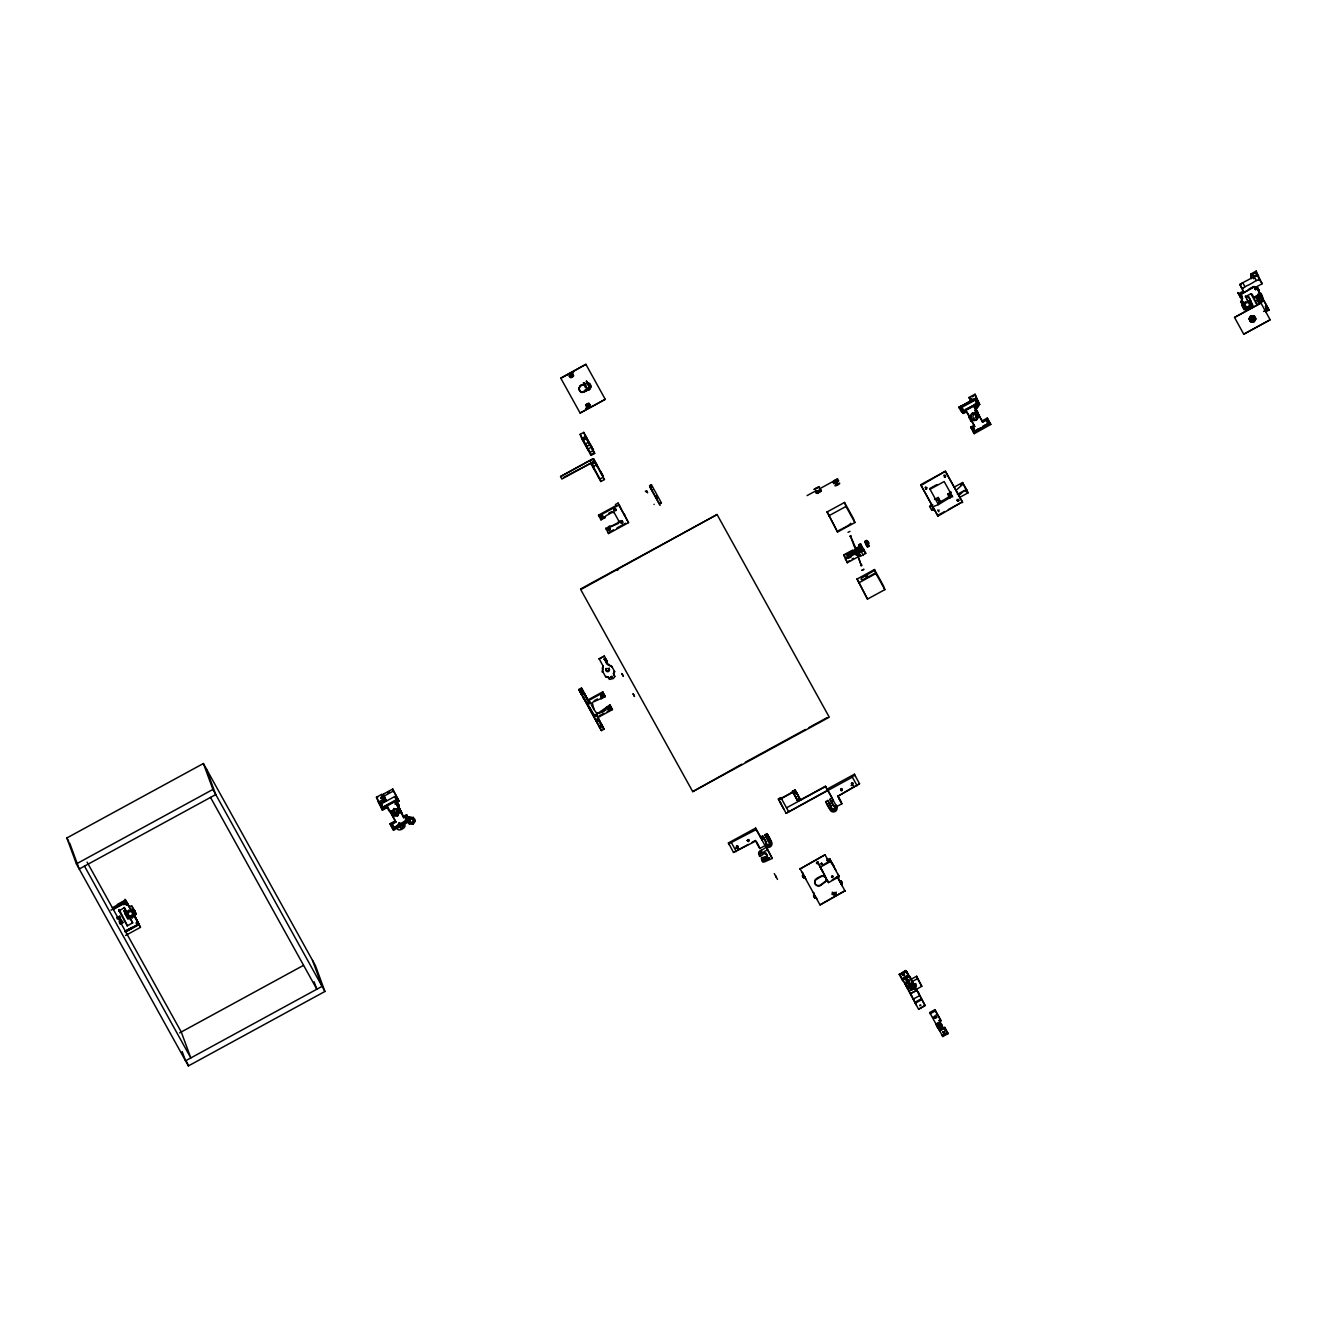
<?xml version="1.0" encoding="UTF-8"?>
<svg xmlns="http://www.w3.org/2000/svg" width="1337" height="1337" viewBox="0 0 1337 1337"><rect width="100%" height="100%" fill="white"/><g stroke="black" fill="none" stroke-linecap="round" stroke-linejoin="round"><path stroke-width="1.5" d="M399.262 811.96L397.507 812.612L397.44 814.968L396.721 813.865L394.214 813.966L393.646 815.821L397.574 815.871L397.54 811.342M571.384 373.14L573.239 374.126L573.222 376.466L571.25 377.535L569.345 376.416L569.412 374.226M590.169 404.676L590.152 407.016L588.196 408.086C585.389 407.651 585.372 403.941 588.313 403.69L590.219 404.827L588.313 403.69M832.282 894.336L832.349 892.147M836.16 892.046L836.16 894.386L834.138 895.305L832.232 894.186M1259.554 294.04C1263.699 291.901 1259.671 300.541 1256.88 300.257M393.646 808.952L397.757 809.203L393.613 808.551M397.841 809.503L393.914 808.634L394.315 809.804L393.045 811.877L391.557 811.843L392.008 812.695M382.399 809.904L387.63 807.047L382.365 810.105L378.12 800.545M403.824 817.776L403.239 816.472L406.565 814.668L407.15 815.971L403.824 817.776L395.568 802.902L398.927 800.896L397.841 798.657M393.529 830.244L390.036 823.676L395.267 820.834L395.836 822.138L390.605 824.979L393.529 830.244L410.091 821.018L409.005 818.796M395.568 802.902L398.927 800.896M410.091 821.018L406.565 814.668M963.108 413.334C970.562 408.621 961.804 416.676 961.654 410.543M982.628 422.241L982.043 420.938L987.274 418.097L987.859 419.4L982.628 422.241L974.389 407.367L979.637 404.326L976.11 397.958L959.582 406.966L960.167 408.27L976.695 399.262L976.11 397.958M987.274 418.097L990.801 424.447L974.238 433.673L973.169 431.249M974.389 407.367L979.637 404.326M990.801 424.447L987.859 419.4M860.176 545.964L859.841 548.17L859.139 544.894A3.209 3.125 -20.2 0 0 859.875 547.602L861.479 546.432L860.51 543.791L859.022 544.594A3.209 3.125 -20.2 0 0 860.042 547.552M821.353 490.228L818.261 492.601M819.096 490.88C826.299 488.222 813.247 496.879 817.492 491.815M819.38 488.907L835.157 480.301L833.352 481.487M835.391 480.167C842.343 476.106 826.985 484.596 835.558 481.404C840.655 477.593 833.035 482.356 834.806 480.501M837.814 479.147L835.592 481.504M848.026 532.293L849.998 531.357M855.296 549.891L854.778 550.877M855.362 550.376L856.783 549.072M856.181 551.479L854.778 552.766M858.889 547.652C854.811 551.212 863.284 543.34 858.638 549.206M859.641 548.437L860.543 547.435A3.209 3.125 -20.2 0 1 859.841 545.563L860.126 546.315M865.774 553.401L860.527 556.259L858.404 550.844L862.131 548.822L863.602 549.273L865.774 553.401L862.131 548.822M865.474 576.832L867.546 575.712M934.847 510.249L931.571 509.932L929.633 506.405L932.039 504.383M931.571 509.932L932.691 508.695M572.019 375.73L571.233 374.126L570.414 375.563M572.102 375.296L571.768 374.109M585.038 387.145L585.071 385.708M587.244 405.345L587.712 406.532M588.832 406.398L588.297 404.409M605.828 670.171C609.99 673.815 609.054 663.787 609.271 670.823C605.343 674.834 605.862 664.389 605.878 670.338M736.47 846.923C737.456 843.48 739.261 849.363 736.553 846.956M738.158 846.338L736.737 847.106M747.433 840.689C748.486 836.678 750.007 844.199 747.316 840.555M749.155 840.338L748.202 841.24L747.283 840.321M766.602 859.49L769.544 857.886L767.421 858.438C766.084 847.992 764.463 855.179 759.566 856.382L759.215 851.819L766.469 847.123L772.234 858.438L764.346 861.981L762.424 861.546L761.438 858.822L762.257 857.619L765.6 856.766L766.602 859.49L762.424 861.546M759.566 856.382L761.037 853.524L767.471 849.831L766.469 847.123M833.118 876.32C830.478 879.562 834.021 874.264 831.731 877.339M851.519 783.716C853.925 781.326 852.755 786.524 851.351 783.582M911.767 986.221L911.901 985.453A2.992 2.908 -20.2 0 1 913.321 983.714L913.171 983.247A2.992 2.908 -20.2 0 0 911.734 985.001L911.851 986.973M913.455 983.581L915.912 983.948L916.38 985.904A2.056 2.005 -20.2 0 1 913.823 987.291L912.452 984.801A2.056 2.005 -20.2 0 1 913.438 983.597M919.789 1005.407C921.544 1006.076 920.809 1003.903 919.806 1005.658M942.836 1031.546L944.223 1033.434L944.54 1031.345M944.824 1032.097L943.554 1031.746L943.187 1032.983M1261.042 293.371L1260.958 293.839A3.526 3.443 -20.2 0 1 1260.006 295.377M1256.93 297.716A2.356 2.306 -20.2 0 0 1258.585 299.672L1259.437 300.942L1258.301 301.978L1261.861 300.14L1261.51 298.084L1262.646 298.385A3.526 3.443 -20.2 0 1 1262.262 299.221M1262.713 297.934L1263.097 299.622A3.526 3.443 -20.2 0 1 1261.393 301.711L1258.301 303.917L1263.883 300.875L1261.794 295.176L1259.003 296.697M124.391 908.007L126.664 912.168L125.344 914.307L127.834 918.786L130.357 918.82L132.714 923.065L132.062 921.644M1252.518 318.975L1251.031 316.535M1265.721 311.956L1269.064 309.967L1264 300.574M132.463 922.931L127.266 925.872L119.043 910.798M1257.248 305.421L1250.864 293.655M394.198 813.966L393.513 815.436L393.462 811.108M407.635 816.422L409.272 821.353L407.618 820.383L394.064 828.305L408.119 820.634L405.98 817.626M976.294 417.111C973.704 408.921 970.261 422.007 976.177 417.294M409.189 821.119L411.495 822.723L413.668 820.45C418.682 820.233 407.467 813.013 407.618 820.383C407 824.862 414.604 825.831 415.005 820.918M1258.802 292.118L1258.585 289.561A3.526 3.443 -20.2 0 0 1257.682 289.444M957.158 500.473C961.604 499.403 955.637 502.712 958.311 500.79M570.632 374.327L570.531 375.781M570.398 374.861L571.15 376.098L572.069 375.363M409.557 823.876L409.54 821.754M132.714 911.366L128.486 910.397L126.881 914.541M128.486 910.397L126.664 914.324M393.997 808.852L391.641 812.077L393.646 815.821M393.847 809.152L391.791 812.461M972.166 419.383C974.021 423.06 979.77 418.08 977.431 415.172L978.5 414.587M976.378 420.336L979.202 415.556L975.86 408.771L976.712 411.061L975.191 411.044M1243.594 304.452C1243.343 310.585 1251.984 309.666 1250.847 304.167M1249.376 308.697L1251.215 304.769M1259.32 291.683L1259.019 289.745M1256.345 298.435L1255.894 297.198L1257.198 296.48L1257.649 297.716C1253.337 298.318 1263.849 296.379 1260.273 294.123A3.526 3.443 -20.2 0 0 1257.599 294.441M1260.975 296.162L1260.39 293.204M128.218 916.764L132.447 917.734L134.051 913.589M132.447 917.734L134.268 913.806M387.379 806.361L392.409 815.436L397.423 815.486L399.178 811.726M397.574 815.871L399.395 812.094M601.149 517.085L601.065 515.497M602.669 516.767L602.97 517.586L601.215 516.934M607.75 528.733L609.204 530.455L609.806 528.483L609.889 530.07M614.318 510.717L613.867 508.461L614.318 510.717L615.772 510.55L615.521 508.645L615.772 510.55M620.569 521.748L621.488 520.611L622.925 522.332L622.006 523.469L620.569 521.748L621.254 523.252M620.803 520.995L620.869 522.566L622.407 522.249L622.257 520.828L622.557 521.664M647.509 492.618L646.824 491.114L645.37 491.281L647.509 492.618L646.824 491.114M588.364 703.63L588.781 701.323L590.219 703.045L588.547 703.947L588.079 701.708M590.001 703.78L589.918 702.209M602.318 668.483C604.725 658.523 601.466 679.731 602.536 669.085M595.049 714.209L595.5 716.465L596.954 716.298L596.87 714.727L596.954 716.298M600.931 694.755L602.151 697.212L601.082 696.176L601.215 697.262M602.536 696.009L602.385 694.588L602.853 696.844L601.851 696.393M613.616 674.182L614.502 671.274L613.833 674.784L614.786 676.505L613.349 678.527L609.522 679.363C609.204 675.586 601.784 676.221 608.586 677.658M607.633 707.975L608.552 706.855L609.689 707.741L609.07 709.696L607.633 707.975L608.318 709.479M607.934 708.811L607.85 707.223M609.772 709.312L609.304 707.056M977.213 414.988L978.049 413.785L977.213 414.988C976.578 410.609 969.024 413.451 970.812 417.161M972.434 413.016L970.595 416.927M1245.332 301.661L1243.594 305.287L1245.466 308.646M816.506 862.85L818.043 862.315M818.261 863.418C818.043 859.206 814.734 864.788 818.01 863.318M1261.493 294.608L1257.031 298.519L1257.682 297.232M1251.181 278.096L1250.981 273.951L1256.228 271.077L1258.401 276.291A28.244 6 -29 0 0 1258.384 277.494M570.197 374.494L572.119 374.811M589.032 405.846L588.113 406.515M605.678 528.082L608.552 533.547L628.54 522.65L618.078 503.08L615.455 504.517L615.889 505.704L598.525 515.163L600.965 519.842L604.876 517.72L605.678 515.948L612.246 512.372L614.184 512.639L619.198 521.697L618.396 523.452L605.995 528.9L609.588 525.942L611.527 526.21L618.095 522.633L618.897 520.878L619.198 521.697M591.739 703.412C592.508 699.234 592.792 711.134 596.954 713.005L598.892 713.273L596.954 713.005M598.692 712.755L609.973 704.917L612.413 709.613L597.672 717.651L604.057 729.15L601.433 730.587L578.854 689.457L581.478 688.02L587.862 699.535M609.973 704.917L605.26 709.162M747.467 840.455L748.854 839.92M925.137 487.403L925.906 488.79L926.758 487.42M842.176 789.833C839.887 792.356 840.355 786.574 842.243 789.515M910.998 984.817L912.018 983.18M409.256 823.96L409.941 822.489L411.412 822.506M119.996 920.758L121.299 920.04L121.751 921.277L120.447 921.995L120.18 920.408A2.356 2.306 -20.2 0 0 119.411 917.967M120.447 921.995L120.631 921.644A2.356 2.306 -20.2 0 0 119.06 918.803L118.208 917.533L119.344 916.497L119.979 918.051L118.659 918.77M767.371 858.287L767.371 855.296L764.831 853.708M1257.649 297.716L1257.465 298.067A2.356 2.306 -20.2 0 0 1259.036 300.909L1259.437 300.942M1263.164 299.17L1261.861 300.14M937.688 510.049C939.961 513.458 937.755 510.734 939.159 509.999M958.679 500.489L958.662 499.37M397.925 811.927L399.479 812.177L397.925 811.927L397.323 808.902M413.267 819.731L413.066 817.408M397.122 815.403L397.507 812.612M409.74 817.375L409.306 819.899L408.654 818.244L405.161 820.149M398.008 808.985L396.17 812.077L392.56 811.96M652.874 489.576L652.122 490.428M1247.287 309.783L1244.764 309.749L1242.29 305.271L1240.886 301.477L1242.725 298.519M1245.549 296.53L1250.83 293.839M1245.382 297.081L1248.858 297.115L1252.752 305.404L1251.432 307.527L1250.88 306.039M906.503 979.453L907.188 977.414M907.372 977.581L906.57 978.885M905.985 981.107L906.87 979.687L906.954 982.996L909.511 981.592L908.542 979.703L904.982 979.436L904.18 977.999M908.625 983.013L909.344 981.141M125.578 935.449L140.469 927.343L134.485 916.564L135.822 914.441L134.419 910.647M836.193 808.384A3.677 3.593 -20.2 0 0 836.11 805.125L836.661 806.595A3.677 3.593 -20.2 0 1 835.174 811.492A3.677 3.593 -20.2 0 1 830.21 810.105L825.648 801.632L827.837 800.445L830.929 806.144A2.122 2.072 -20.2 0 0 830.778 806.846M830.227 804.607L831.464 807.615A2.122 2.072 -20.2 0 0 832.767 810.339A2.122 2.072 -20.2 0 0 835.475 808.868A2.122 2.072 -20.2 0 0 833.87 806.311L829.909 799.325L832.099 798.122L833.386 800.679L831.179 801.866L829.909 799.325M1242.29 305.271L1243.611 303.148L1243.059 301.644M407.601 820.818L409.222 819.681M762.708 835.959L763.995 838.516C759.433 839.519 764.196 841.508 760.519 837.146L762.708 835.959L765.8 841.658A2.122 2.072 -20.2 0 0 767.104 844.366A2.122 2.072 -20.2 0 0 769.811 842.895A2.122 2.072 -20.2 0 0 768.19 840.355L764.781 834.84L766.97 833.636L770.981 840.622A3.677 3.593 -20.2 0 1 771.065 843.898M765.098 840.104L766.335 843.129A2.122 2.072 -20.2 0 0 767.639 845.853A2.122 2.072 -20.2 0 0 770.346 844.382A2.122 2.072 -20.2 0 0 768.742 841.825L764.781 834.84M415.005 820.483L413.217 821.169L412.866 823.926M409.172 823.659L409.941 822.489M934.463 499.47L938.156 497.448L938.958 499.637C937.354 505.035 948.351 497.163 950.406 495.442L949.822 493.888L947.766 494.239L951.042 491.966M939.978 502.144L938.958 499.637M975.609 409.423L977.314 407M832.567 482.022L834.154 481.069M834.154 482.941L835.174 483.192M837.781 479.365L834.723 481.537M119.277 917.967L120.664 918.151L118.425 918.803M849.095 558.147L847.992 558.264M848.811 560.922L849.513 560.838M853.975 550.393C836.628 562.192 856.766 550.443 856.215 554.989L858.839 553.551L857.752 551.279M571.885 375.212L570.832 375.63M587.411 405.278L588.965 405.295L587.361 405.93M944.089 475.32L944.707 476.908L945.409 475.337M736.587 845.669L736.553 847.14M815.821 879.011L814.768 880.732A3.927 3.844 -20.2 0 0 820.383 885.127L826.199 880.665A3.927 3.844 -20.2 0 0 820.584 876.27L816.656 878.409M904.514 974.205C902.425 978.567 905.333 972.016 902.876 975.108M1250.981 273.951L1252.635 274.87A9.409 2.005 -29 0 1 1253.421 276.408L1252.351 277.377A9.426 2.005 -29 0 1 1245.984 280.971L1239.85 284.397L1243.126 291.199L1238.413 293.772L1237.828 292.485L1243.611 303.148M409.356 817.592L412.515 818.361L413.367 817.342M957.242 499.37L957.075 500.339M816.005 490.963L815.537 491.916L817.626 491.147M816.372 490.846L816.005 491.615L817.108 491.381M817.091 492.133L816.706 492.902L818.411 492.517M819.648 489.894L820.166 488.824M836.444 484.679L837.413 484.679M959.582 406.966L962.356 412.013L960.651 408.738M956.039 490.361L963.141 483.977L962.607 482.54L953.866 487.303M958.88 495.475L964.412 490.495L968.088 492.818L959.882 497.28M395.184 801.699L398.008 806.896L399.161 805.91L397.323 802.15L397.808 803.453L396.537 804.139M960.584 406.498L961.286 406.13M973.403 399.512L974.088 399.145M1241.989 283.21L1242.691 282.842M1256.73 275.99L1257.532 274.804L1262.212 283.695L1256.178 286.97L1260.089 294.023L1254.507 297.065L1258.033 295.661A3.526 3.443 -20.2 0 1 1260.724 295.36L1261.159 295.544M782.162 799.442L780.992 797.554L778.351 798.991L786.089 813.28L852.371 777.131L854.443 774.223L827.219 789.064L827.77 790.551M795.03 789.9L800.545 800.178L795.03 789.9L792.406 791.337L797.805 801.314L825.43 786.256L836.661 806.595L841.909 803.738L837.798 796.3L859.541 783.716L854.778 775.109M829.809 861.463L830.01 860.61L831.096 862.733M840.973 881.584C842.193 879.512 838.566 882.888 840.973 881.584L841.057 883.64M841.859 883.205L841.174 880.749M119.043 921.795L121.483 920.374L121.934 921.594L119.494 923.031M393.88 810.523L394.582 809.804M397.089 813.28L395.785 813.982M410.994 818.562C406.766 818.979 415.824 819.096 411.746 818.578M396.771 809.838L397.607 808.902M412.515 818.361L413.434 817.642M820.032 489.793L817.542 491.331M820.734 491.063L819.28 492.066M834.071 482.774L835.19 481.972M835.809 484.612C831.865 488.105 842.444 483.209 839.018 482.991M852.02 551.396L850.716 552.799L851.936 552.649M860.343 549.724L860.878 548.621M570.949 375.931L572.069 374.661M587.812 404.409L587.294 405.963M606.413 668.567L609.037 668.6M925.772 487.821C924.769 491.231 928.948 487.838 925.488 487.069M944.557 475.939C943.554 479.331 947.749 475.955 944.29 475.187M851.836 782.797L852.388 784.886L852.772 782.797M833.803 892.464L833.452 893.784M903.16 973.637L902.96 975.325M396.454 803.905L394.766 803.972M1262.212 283.695L1259.237 279.483L1254.891 281.338A50.505 49.319 -20.2 0 1 1246.285 286.034L1242.374 288.675L1243.126 291.199M874.716 570.264L861.697 577.985A9.409 2.005 -29 0 0 862.131 579.723L863.418 579.406A9.426 2.005 -29 0 0 869.869 576.013L875.668 572.838M817.993 491.481L816.088 493.086L818.695 492.384M819.514 490.178L818.227 490.98M817.392 492.166L818.679 491.364M835.358 482.022L833.452 483.61L835.709 482.958M837.714 484.512L838.466 483.793L837.53 484.011M852.287 551.228L850.232 553.067L851.468 552.799M856.917 548.788L857.853 548.187M854.176 551.128L851.736 552.883M852.053 553.117L850.934 554.354L852.655 553.919M859.307 548.805L861.045 547.167L859.791 547.435M932.624 504.935L931.605 505.336L932.541 504.667M858.471 552.565L856.215 554.989M836.31 482.791L838.7 480.752L837.463 481.019M851.953 551.429L853.223 550.861M853.574 551.529L852.204 552.265M859.139 548.488L857.786 549.24M853.073 552.248C860.777 546.8 844.951 553.735 852.471 552.415M859.858 550.059L856.649 551.412M858.571 552.749L862.699 551.128L863.819 549.156M859.073 548.003L857.569 548.621L857.201 547.635L858.989 546.599M962.774 406.264L959.297 408.153L958.913 407.1C960.818 406.548 978.6 397.457 969.375 398.409L969.041 397.473L975.007 394.214L978.55 402.086L975.057 403.991M974.757 410.626L978.617 406.281L978.183 405.094M970.746 427.105L971.314 428.408L974.656 426.603L974.071 425.3L970.746 427.105L971.28 427.84L974.606 426.018M905.734 970.562L899.35 974.589L905.734 970.562L907.689 974.088L906.737 971.514L901.823 974.205M902.091 979.185C908.826 972.935 909.728 974.757 912.736 982.728L906.185 986.288L912.636 982.16M899.183 974.138L902.442 980.171L908.993 976.595L908.625 975.609M909.912 979.921L916.647 976.244L921.795 986.322L916.547 989.196M912.285 981.525L917.533 978.651L916.647 976.244M909.411 986.99C911.166 989.547 908.074 986.054 910.263 986.622L912.035 989.815L911.049 990.349L908.675 985.503L911.049 990.349M910.447 988.695L911.433 988.16L912.035 989.815M916.981 990.399L910.33 993.658L916.881 990.099L919.823 995.513L925.137 1005.725L918.603 1009.285L900.185 975.091L901.138 977.648M913.271 999.073L919.823 995.513M914.892 1002.315L921.444 998.739M915.227 1003.218L921.778 999.641M915.995 988.361L916.163 988.812A2.992 2.908 -20.2 0 1 912.118 987.692L911.968 987.241A2.992 2.908 -20.2 0 0 915.995 988.361L924.987 1005.257L918.603 1009.285M560.755 378.037L585.907 364.332L605.243 399.328L580.108 413.033L560.871 378.338L585.907 364.332M573.69 371.82L567.022 375.095M569.963 376.249L573.239 374.477M570.498 377.602L573.774 375.814M581.094 385.173L588.013 382.683A3.927 3.844 -20.2 0 1 588.748 389.735L581.946 392.543A3.927 3.844 -20.2 0 1 581.194 385.474L581.094 385.173A3.927 3.844 -20.2 0 0 579.606 386.56M581.194 385.474L588.113 382.984A3.927 3.844 -20.2 0 1 588.865 390.036M586.057 389.301L589.55 387.396L586.141 381.262M584.403 390.554L589.55 387.396M588.748 389.735L581.829 392.242A3.927 3.844 -20.2 0 1 579.188 387.479M585.589 404.81L588.848 403.039M587.194 407.618L590.469 405.83M590.57 406.13L585.556 408.52M582.832 440.475L586.141 437.901L594.681 453.444L591.071 455.399L581.695 438.503L580.174 434.358L583.784 432.386L593.478 450.168L591.99 447.343M581.695 438.503L585.305 436.53L583.784 432.386M582.464 439.723L586.291 438.118L582.531 439.873M588.581 450.602L585.004 444.202L588.614 442.246L586.258 437.533L587.411 439.154M586.358 446.658L589.968 444.686L592.191 448.63M587.745 449.115L591.355 447.143M589.634 452.742L593.11 450.385M591.071 455.399L590.753 454.563L594.363 452.591M560.571 476.507L593.06 458.792L594.347 461.315L561.858 479.03L560.571 476.507L593.06 458.792M590.135 460.897L593.745 458.925L603.338 476.524L600.397 471.159M563.445 477.443L594.347 461.315M604.107 478.646L604.441 479.532L600.831 481.504L591.572 464.808L595.182 462.853L593.745 458.925M592.943 467.265L596.302 464.641M599.745 479.465L603.221 477.108M649.515 485.732L651.403 484.696L661.364 502.846L659.475 503.882L649.749 486.334L651.403 484.696M618.078 503.08L618.814 505.102L598.826 515.998L598.525 515.163M601.366 516.333L602.519 515.33L603.204 516.834M614.168 509.297L616.006 509.798M608.653 513.324L611.945 511.536L614.184 512.639M613.65 509.213L615.471 509.715M608.285 528.817L609.739 528.65L608.686 527.597L608.987 528.433M608.435 530.237L609.588 529.235M613.466 529.87L608.251 532.711L608.552 533.547M616.942 527.981L625.616 523.252M66.85 837.965L203.391 763.511L315.382 965.531L324.924 991.469L188.383 1065.923L76.393 863.886L66.85 837.965L68.739 841.374M76.393 863.886L212.934 789.432L203.391 763.511M580.525 588.999L717.067 514.544L829.274 717.184L692.733 791.638L580.743 589.6L717.067 514.544M966.25 404.359L976.662 398.677L975.007 394.214M962.289 408.136L963.609 411.595L977.665 403.924L976.478 401.668M962.523 408.637L963.81 410.96L977.029 403.757L976.16 401.2L977.665 403.924M807.113 495.592L815.871 490.813M965.281 409.557L977.029 403.757M965.431 409.841L977.013 403.523M975.843 411.295L976.929 410.71L978.099 413.501L977.029 414.086L977.715 412.464M976.194 412.247L977.364 411.512M976.227 412.331L977.314 411.746L978.099 413.501M968.757 417.411L971.631 421.138L970.378 420.303M973.771 424.498L970.729 419.149L970.913 421.339M978.433 417.044L977.648 415.79L978.734 415.205M986.907 421.556L988.193 423.879L986.873 420.319M971.815 428.876L973.503 432.135L978.534 428.793M983.063 426.085L989.012 423.077L987.274 419.952M973.453 428.275L974.957 431.099L979.904 428.174M983.213 426.369L988.177 423.662M827.152 511.921L844.516 502.461L853.441 518.555L854.911 522.55L837.547 532.009L827.152 511.921L837.547 532.009M988.712 423.662L974.773 431.734L988.812 423.762L986.99 420.57M1243.009 287.639L1241.822 288.291L1239.984 284.229M1258.418 279.232L1259.12 278.28A28.244 6 -29 0 1 1258.652 277.929M1258.919 280.152L1260.173 279.483M828.622 515.915L845.987 506.456L844.516 502.461M117.305 904.481L125.578 899.968L130.809 909.912C134.435 905.45 138.379 919.689 133.199 909.461M112.375 907.756L125.611 900.553L125.026 899.249M112.926 908.558L122.837 903.143M1240.602 293.655L1243.911 291.85M1248.875 289.143L1253.839 286.452L1255.51 289.644L1254.607 286.92M111.004 910.146L125.076 902.492L124.608 901.439M113.311 909.427L124.876 903.127L124.491 902.241L126.58 905.216L125.076 902.492M1253.989 286.72L1240.987 294.541L1241.872 297.081L1240.352 294.357L1254.407 286.686L1255.928 289.427M123.606 904.714L127.099 902.826L127.8 904.28L126.096 901.004M119.01 910.982L124.107 907.806M1258.836 290.38L1257.499 290.313M117.004 917.316L120.012 916.196L116.703 918.001M126.53 912.653L125.444 913.238L126.179 915.243L125.36 913.388M1250.362 299.856L1249.577 301.644M125.394 913.489L126.43 912.803M1260.507 294.942L1260.407 296.48M126.881 913.606L125.745 914.441L125.009 912.436M133.416 910.096L135.02 911.567L131.928 906.152L128.436 906.102M1241.856 305.705L1244.58 309.332M127.45 915.561C124.308 916.112 129.438 915.31 126.43 913.706M1250.212 303.349C1252.685 302.797 1248.14 301.627 1249.644 302.329M126.58 916.33L127.667 915.745L128.519 917.683M1251.499 302.947L1250.663 304.151L1251.499 302.947L1250.663 301.059M604.357 656.049L599.193 658.857L604.357 656.049L605.644 658.573L604.324 659.291L605.026 660.562L606.346 659.86L605.026 660.562M126.814 916.948L127.667 915.745M134.937 912.586L135.822 914.441M1258.301 301.978L1257.666 300.424L1258.986 299.705M920.692 484.713L945.426 471.226L962.406 501.876L937.956 516.115L920.692 484.713L937.956 516.115M1244.229 308.396L1244.012 309.649M920.976 485.465L945.426 471.226M837.296 531.324L841.474 529.034M604.324 659.291L605.644 658.573M120.063 924.034L123.372 922.229L120.798 924.168M1234.536 317.437L1260.941 303.031L1270.15 319.794L1243.744 334.2L1234.536 317.437L1260.941 303.031M605.878 661.882L607.182 661.163L606.096 662.483L607.165 664.405L611.911 666.812L606.096 662.483M936.786 484.679L929.666 488.573L938.424 504.617L952.379 496.111M929.95 489.325L944.173 481.554L952.663 496.863M132.447 927.928L125.411 931.755L137.109 925.171L136.24 922.63L137.744 925.354L125.444 932.056M1265.838 308.112L1266.44 309.382L1265.437 306.407M125.36 930.987L131.962 927.377M124.776 931.521L138.747 923.917L138.263 922.948M1263.565 311.471L1267.058 309.298M382.365 810.105L376.7 797.988L377.903 796.969L376.432 797.236L381.58 794.429L383.502 798.339M378.872 803.537L385.892 799.71L386.477 801.013L383.201 794.211L392.727 789.031L398.911 801.097M383.936 796.183L393.446 790.986L392.727 789.031M579.305 690.661L581.929 689.223L581.478 688.02M581.428 690.444L582.798 690.477L581.812 691.012M378.221 802.133L383.385 799.325L382.967 798.189A7.17 1.521 -29 0 1 382.198 796.083L381.58 794.429M582.782 692.917C581.745 690.477 582.949 694.839 583.868 692.382L584.536 693.736L583.55 694.271M379.457 804.857L395.986 795.833L398.192 799.559L397.49 798.105M865.858 541.234L866.075 541.836A3.209 3.125 -20.2 0 1 868.031 545.346L869.134 546.198L867.496 547.084L864.755 541.468L866.56 540.482A3.209 3.125 -20.2 0 1 868.515 543.992L867.813 544.744A3.209 3.125 -20.2 0 0 865.858 541.234L866.56 540.482M396.019 798.707L396.955 800.495L382.9 808.166L381.663 804.857M381.58 804.623L383.101 807.531L396.32 800.328L395 796.752M866.075 541.836L869.134 546.198M585.255 695.023L584.269 695.558L585.639 695.591L585.171 697.229M858.354 552.148L860.293 555.657L847.29 562.743L843.747 554.905L852.588 550.092M865.54 543.574L867.178 542.672L866.744 541.468M382.917 807.03L396.153 799.827L395.719 799.058M957.392 494.322L964.412 490.495M860.978 548.103L862.449 547.301L860.51 543.791M586.007 698.816L587.378 698.85L586.391 699.385M845.352 559.234L855.496 553.702L855.195 552.883M397.925 803.671L396.654 804.356L397.423 805.292L398.677 804.607M602.736 691.864L587.996 699.903L588.313 700.738L603.037 692.7L602.736 691.864L605.243 696.694L592.742 702.192M588.397 702.527L589.851 702.36M601.249 695.574L603.071 696.092M587.862 702.443L589.684 702.961M594.18 700.755L597.472 698.967M399.713 808.517L399.362 809.687L398.56 807.932L400.816 812.161L401.351 811.459L399.863 810.322L401.184 812.996L399.83 810.423L400.966 810.874M604.942 695.858L601.232 698.883M392.042 811.86L391.306 813.381L390.137 810.59L390.972 812.445M937.672 515.363L944.741 511.503M948.284 509.581L962.406 501.876M391.49 814.3C393.763 813.448 387.814 812.445 387.596 807.264M391.942 815.102L392.794 813.899L391.942 815.102L395.836 822.138M400.365 811.392L400.883 812.261M390.571 824.411L395.802 821.553M394.064 828.305L392.744 824.845M595.349 715.044L597.171 715.546M608.168 708.058L609.99 708.56M598.775 713.59L606.029 709.646L602.502 711.919M595.5 716.465L594.815 714.961L596.653 715.479M608.001 708.66L609.455 708.493M392.209 825.798L393.613 828.255L397.39 825.364M402.353 822.656L407.317 819.949L406.883 819.197M397.54 825.648L394.248 827.67L392.961 825.347M402.504 822.94L407.467 820.233M599.009 715.93L603.923 713.239M607.199 711.451L612.112 708.777M597.188 718.855L598.558 718.888L597.188 718.855L597.856 720.208L598.842 719.674L598.174 718.32M857.101 579.021L874.448 569.545L883.373 585.656L884.843 589.634L867.479 599.11L857.101 579.021L867.479 599.11M598.107 720.376L599.093 719.841M599.31 722.699L600.296 722.164L599.611 720.81L598.625 721.345L597.572 719.423M600.012 723.969L601.383 724.002M858.555 582.999L875.919 573.54L874.448 569.545M600.697 725.322L601.683 724.788L600.998 723.434M601.917 724.955L600.931 725.506L601.516 726.693M602.151 727.813L603.121 727.278L602.452 725.924L601.483 726.609M179.659 1032.883L303.449 965.381M741.667 764.229L692.733 791.638M745.311 762.24L805.392 729.484M809.035 727.495L827.235 717.568M778.351 798.991L781.226 797.905M792.406 791.337L795.281 790.251M788.713 811.843L781.243 798.273L792.674 792.039M778.736 800.011L795.398 790.919M792.657 791.671L793.576 793.209L796.2 791.771M796.885 792.958L794.262 794.395L793.576 793.209M797.805 801.314L795.833 797.27L798.456 795.833M797.086 799.66L799.71 798.239M797.537 800.596L800.178 799.175M786.49 807.849L825.547 786.557M755.639 828.104L756.19 829.575L728.732 843.831L728.414 842.945L755.639 828.104L762.458 840.405M825.915 791.203L786.089 813.28M728.414 842.945L733.512 852.438L748.168 844.449M751.829 842.444L755.489 840.455L759.834 848.494L765.082 845.619A3.677 3.593 -20.2 0 0 770.045 847.006A3.677 3.593 -20.2 0 0 771.533 842.109L766.97 833.636M859.541 783.716L837.798 796.3M733.512 852.438L755.706 841.057M763.444 837.029L761.254 838.232L760.519 837.146M765.516 835.909L767.705 834.706M766.068 837.38L768.257 836.193M826.934 804.189L829.124 803.002L827.837 800.445M758.564 853.658L760.034 853.608M825.046 854.778L800.078 868.933L825.046 854.778L828.205 860.627M838.082 874.231L839.235 876.704L828.472 882.587L819.013 864.588L821.637 863.167L822.823 865.123M821.637 863.167L822.405 865.256L827.921 862.248L827.152 860.159L829.776 858.722L835.959 870.387M804.64 876.938C804.222 879.245 801.097 875.635 803.219 875.217L804.64 876.938L803.219 875.217M802.584 876.186L803.754 875.317M819.999 867.295L830.762 861.412L829.776 858.722M803.47 877.791L804.222 877.156M838.901 875.802L832.249 879.796M814.634 897.929L813.548 895.807L814.383 895.355L815.269 896.96L814.634 897.929L815.804 897.06M813.748 896.325L814.383 895.355M842.059 882.353L840.94 883.356L841.575 884.476M820.016 904.915L845.001 890.76L820.016 904.915L799.91 868.482M934.964 1009.669L935.415 1010.872L930.151 1013.747L929.716 1012.544L934.964 1009.669L940.513 1019.68L940.947 1020.883L939.644 1021.602L939.192 1020.382L940.513 1019.68M937.02 1017.223L935.048 1018.309L933.142 1017.173L934.296 1017.858M938.373 1023.022C931.739 1023.373 943.772 1035.807 940.981 1027.702C944.022 1027.652 940.646 1020.799 938.708 1023.774L938.256 1022.872L939.226 1024.526M936.301 1024.643L938.607 1023.39M936.652 1025.212L938.942 1023.958L939.543 1025.078M937.07 1025.947L941.549 1024.827M937.538 1026.783L939.844 1025.529L940.329 1026.432L940.813 1027.317L938.507 1028.571M938.022 1027.685L940.329 1026.432M940.981 1027.702C945.025 1025.596 941.983 1030.175 939.293 1030.092M938.942 1029.39L941.231 1028.136L940.646 1027.083M944.758 1027.351L943.454 1028.053L943.889 1029.273L945.209 1028.554L944.758 1027.351L948.05 1033.668L942.786 1036.526L929.716 1012.544M939.56 1030.61L941.85 1029.356M947.599 1032.465L942.351 1035.323L942.786 1036.526M835.608 483.142L837.831 480.936M858.605 549.089L855.613 549.708L859.942 546.85M858.672 550.827L861.763 548.454L860.51 548.705M617.393 570.114L618.413 569.612M1258.585 275.806L1257.315 275.74M853.658 558.248L852.087 558.95M842.878 528.265L843.095 528.165A9.426 2.005 -29 0 0 844.733 527.38M834.071 481.821L834.99 481.688M858.036 549.373L856.549 549.724M853.173 553.685L851.853 554.354M764.647 859.123L765.867 858.638M833.503 482.022L834.472 481.905M819.631 490.646L820.6 490.529M819.648 491.347L817.943 492.651M857.518 549.607L855.764 549.825M858.22 550.877L857.117 551.128M859.256 553.351L857.752 553.551M117.272 919.004L119.979 918.051M1241.037 284.547L1239.984 284.764M1249.577 302.028L1245.649 301.978M1245.232 308.028L1249.159 308.078M976.578 413.685L972.651 413.618M972.233 419.684L976.16 419.734M132.63 911.065L128.72 911.015M128.302 917.065L132.213 917.115M833.987 482.072L832.717 482.122M820.099 490.478L821.369 490.428M391.791 812.211L393.045 811.877L395.05 813.982M407.384 820.6L408.788 820.383M855.814 550.042L861.479 565.935L850.315 535.652L856.048 548.772M391.875 811.86L393.045 811.877M833.319 804.841L831.129 801.465L833.653 806.311M1245.332 296.029L1247.739 300.892L1250.262 300.925L1251.282 302.764M1250.513 321.198L1253.839 321.248M1250.396 321.381L1253.939 321.432M656.417 495.977L655.147 495.96M393.596 814.751L396.905 814.801M735.985 847.976L738.291 848.243L736.052 848.21M904.815 978.985L906.486 979.002M907.038 980.138L909.511 981.592M908.458 982.561L906.954 982.996M929.633 506.405L932.892 506.74L938.424 504.617M763.343 859.273L761.438 858.822M935.282 1018.192C938.373 1015.619 933.193 1017.808 934.897 1017.39C932.959 1014.165 938.607 1017.106 934.797 1017.34M413.668 820.45L415.222 820.701M601.516 517.753L600.831 516.249L602.285 517.971L601.968 517.135M1257.532 274.804L1257.114 274.653A28.244 6 -29 0 1 1256.379 272.664L1256.529 274.319M834.856 892.782C831.33 892.815 836.26 895.69 834.739 892.481M905.884 977.046L905.4 978.032M913.338 988.879L911.7 987.909L912.619 988.962M570.916 376.048L570.197 374.962M1253.521 278.631L1251.181 274.52L1251.382 278.664M936.101 1014.8L937.087 1015.034M944.373 1029.574L945.526 1030.259M816.539 863.234L817.943 863.769L818.094 862.198M583.968 382.817L585.288 384.187M842.109 789.315C838.533 788.395 842.845 793.175 842.109 789.131M975.408 414.554L976.328 415.673M397.173 810.573L395.902 809.787M970.378 416.308L972.467 420.286M399.629 812.578L397.691 809.119M134.502 914.424L132.413 910.447M1251.432 305.388L1250.429 303.532M963.141 483.977L967.403 491.648L966.35 489.693M619.633 506.054L620.518 507.692L619.666 506.155M797.988 795.181L797.103 793.56L797.988 795.197M794.479 794.997L795.365 796.635L794.846 795.632M832.282 863.351L834.004 866.543L831.28 862.031L832.132 863.618M820.885 868.666L820.483 867.897L821.637 869.384M902.742 979.871L903.628 981.508L902.776 979.971M774.29 873.579L777.499 879.412M403.239 816.472L403.791 817.208L399.211 807.581M384.571 801.465L383.385 799.325M982.043 420.938L982.595 421.673L979.202 415.556M911.867 988.361L910.848 985.753M942.903 1032.231L944.624 1031.562M834.923 892.631L834.806 894.369L833.436 893.718M413.267 823.709L412.916 822.021M397.524 815.186L396.638 813.999L397.423 815.486M826.968 803.921L827.72 805.492M1238.898 294.224L1240.268 296.981M396.487 796.284L393.446 790.986M137.26 921.143L138.73 923.9M1266.958 309.165L1266.39 308.195M974.74 431.467L973.119 428.592M825.648 801.632L829.659 808.634M584.536 693.736L582.113 691.797L583.082 691.262L582.414 689.909M839.302 880.03L839.603 880.933M841.207 883.673L840.388 882.27M1240.435 297.265L1239.9 296.045M583.567 440.725L582.665 439.405L585.004 444.202M408.002 820.233L406.465 817.492M393.947 827.904L392.627 825.581M585.171 435.077L586.325 438.235M585.924 436.497L586.625 438.837M827.152 860.159L828.338 862.114M819.013 864.588L825.196 876.253M778.602 799.342L783.766 808.969M596.837 464.741L596.202 463.655L597.806 467.365M601.349 473.766L602.001 474.852M592.592 465.627L593.227 466.713M597.739 475.738L598.391 476.824M409.44 817.291L410.058 818.328M393.696 808.768L394.315 809.804M976.862 403.256L976.043 401.802M804.506 876.571L805.091 877.74M133.717 910.413L136.24 913.906M827.152 804.222L828.004 806.027M126.213 904.43L124.826 901.89M821.787 869.668L822.923 871.908M1266.807 307.978C1268.98 311.588 1263.783 302.195 1266.306 307.059M828.038 806.061L828.873 807.498L828.038 805.793M593.544 451.321L592.876 450.017M769.36 838.065C771.967 842.444 766.017 831.748 769.327 838.015M949.822 493.888L951.275 496.712M382.215 806.813L380.945 804.423L381.396 805.442M381.797 807.03L380.46 804.473L381.764 806.679M1251.933 274.971L1253.939 278.597M1258 288.324L1257.332 287.121L1260.373 294.942M1261.794 295.176L1262.462 296.379M1256.797 287.589L1258.869 291.316M1263.883 300.875L1269.03 310.151M1261.242 298.586L1257.666 300.424M1265.571 306.825L1267.092 309.549M1255.51 289.644L1254.307 287.305M1252.017 294.04L1254.574 298.669M1251.733 303.566L1252.752 305.404M1241.254 294.859L1242.274 296.864M1252.268 315.85L1253.036 317.22M1240.886 301.477L1242.541 304.468M976.695 399.262L979.62 404.526M987.324 421.339L988.828 424.063M974.238 406.598L976.712 411.061M969.041 397.473L971.264 401.819L970.929 400.883M976.979 414.37L976.344 413.066M970.378 417.612L966.183 410.827M966.4 411.729L974.656 426.603M974.94 430.882L973.67 428.592L974.773 431.734M959.983 407.518L963.075 413.534M971.28 427.84L974.238 433.673M958.913 407.1L961.186 411.562M962.607 482.54L968.088 492.818M945.71 471.978L962.69 502.628M948.301 494.356L950.239 497.882M947.766 494.239L949.771 497.916M938.156 497.448L940.095 500.974M938.357 500.138L939.677 502.595M845.987 506.456L854.911 522.55M864.755 541.468L867.496 547.084M861.479 546.432L863.435 549.958L862.449 547.301M875.919 573.54L884.843 589.634M861.412 551.914L863.368 555.44M857.201 547.635L857.919 548.922M853.374 551.546L852.889 550.877M848.928 553.451L850.884 556.961M848.761 553.618L850.716 557.145M848.41 554.003L850.365 557.529M843.747 554.905L845.703 558.431M854.443 774.223L855.479 776.379M852.371 777.131L857.134 785.755M837.731 795.682L841.909 803.738M825.43 786.256L827.653 790.251M828.155 790.752L831.898 797.504M829.124 803.002L831.581 807.448M660.06 505.47L650.317 487.871M586.625 381.012L589.216 386.493L586.659 381.881M917.533 978.651L921.795 986.322M935.415 1010.872L940.947 1020.883M945.209 1028.554L948.05 1033.668M654.127 504.316L654.06 504.484M939.192 1020.382L943.889 1029.273M941.983 1029.691L941.248 1028.237M906.737 971.514L913.338 983.714M905.901 971.013L908.993 976.595M906.737 976.595L907.539 978.049M908.258 988.812L904.848 982.678L905.734 985.085M830.762 861.412L839.235 876.704M841.357 881.25L842.26 882.871M840.338 881.2L841.357 883.139M837.179 876.821L845.168 891.211M585.305 436.53L594.681 453.444M580.174 434.358L587.478 447.544M588.898 450.385L588.146 448.948L588.514 449.7M595.182 462.853L604.441 479.532M618.814 505.102L628.54 522.65M591.054 462.552L599.711 478.496L599.377 477.593M814.283 894.169L813.414 892.481L813.782 893.517M803.052 876.053L803.938 877.657M814.216 896.174L815.102 897.796M802.384 875.668L803.286 877.273M813.548 895.807L814.45 897.411M609.438 527.814L610.123 529.318M763.995 838.516L766.452 842.945M756.19 829.575L765.082 845.619M767.471 849.831L772.234 858.438M756.558 842.093L759.834 848.494M731.59 842.995L736.353 851.602M611.694 666.21L614.719 671.876M606.129 659.241L607.416 661.765M604.107 658.69L604.809 659.96M599.193 658.857L603.321 666.495M602.586 671.157L605.628 676.84M603.037 692.7L605.243 696.694M610.274 705.752L612.413 709.613M601.115 696.961L601.65 698.014M606.547 706.772L606.981 707.54M591.305 704.85L594.079 709.847M598.14 718.086L604.057 729.15M581.929 689.223L588.313 700.738M589.65 707.373L594.33 715.83M588.313 705.1L594.096 715.512M578.854 689.457L601.433 730.587M395.451 797.771L396.955 800.495M407.484 820.45L405.963 817.542L406.682 818.862M397.808 803.453L399.161 805.91M401.301 811.676L401.835 812.629M396.554 803.27L399.546 808.785M398.56 807.932L400.164 810.84M396.671 813.598L397.44 814.968M383.201 794.211L385.073 797.988M392.393 812.796L390.872 812.578L391.708 814.484M382.198 796.083L385.156 801.331M382.967 798.189L384.504 800.947M392.409 815.436L394.95 820.032M376.432 797.236L377.903 799.944M391.925 824.996L393.412 827.77M212.934 789.432L324.924 991.469M210.511 797.42L316.836 989.213L314.111 981.809M134.034 914.475L140.469 927.343M134.218 914.943L138.847 923.984L133.934 915.06L134.485 916.564M125.611 900.553L130.809 909.912M124.257 907.305L126.664 912.168M131.661 920.675L129.806 917.316L130.357 918.82M119.327 909.645L126.53 924.051M118.642 909.812L120.012 912.302L118.993 909.494M87.089 862.131L181.264 1032.014L190.807 1057.935L84.482 866.142M966.551 489.793L965.481 487.988L967.436 491.498M589.517 443.884L588.614 442.246M633.822 695.106C630.947 690.126 636.546 700.036 633.638 695.006M804.089 875.835L802.233 872.259L802.969 873.496M382.298 805.944L381.797 805.024M136.558 923.082L137.744 925.354M1255.025 286.703L1256.312 288.942L1255.627 287.472M1240.552 294.591L1241.872 297.081M134.018 911.015L133.215 909.528M867.98 543.858C869.167 546.215 866.727 541.518 867.88 543.808M795.047 795.799L795.833 797.27M822.255 870.738L821.653 869.585M590.386 444.519L592.207 447.962M586.776 446.491L587.378 447.628M622.674 674.968C625.114 679.764 620.084 670.188 622.474 674.867M599.494 726.81C600.664 729.116 598.241 724.504 599.394 726.76M976.645 400.983C979.937 407.066 975.475 398.225 976.428 400.565M829.909 804.289L829.057 802.584L830.979 806.044M764.781 839.803L763.928 838.098L765.85 841.541M839.954 881.467L839.419 880.448M590.235 453.561L590.753 454.563M593.377 467.766L594.196 469.337M413.166 824.01L412.214 822.522M839.268 879.913L838.533 878.693L838.934 879.813M827.319 880.097L828.472 882.587M589.065 450.586L589.868 452.14L589.55 451.271M987.408 420.336L988.996 423.077M912.837 997.87L916.48 1005.324M586.692 697.496L587.378 698.85M1254.641 277.26L1256.212 280.436M1243.226 283.477L1244.797 286.653M972.818 430.681L973.303 431.65M816.406 897.762L817.141 899.567M585.89 700.605L586.391 701.624M841.341 883.807L840.873 882.871L842.277 885.863M805.041 877.373L804.59 876.454L805.977 879.428M126.681 924.569L127.266 925.872M390.036 823.676L390.605 824.979M862.047 565.05L860.593 565.417M849.931 536.471L851.385 536.104M911.533 983.447L912.603 986.338M911.684 986.522L912.118 987.692M833.252 876.704L831.998 875.668L831.53 877.373M656.3 498.016L656.149 497.648M1262.078 297.75L1262.529 298.987M1270.15 319.794L1243.744 334.2M1261.51 298.067L1261.961 299.287M1255.426 300.207L1256.981 304.418M1249.928 299.053L1251.098 301.861M1248.858 297.115L1250.262 300.925M1247.187 299.388L1247.739 300.892M846.237 559.869L847.29 562.743M853.34 785.504L851.101 785.471M914.508 984.701L915.394 987.107M911.5 982.762L912.369 985.336M909.11 990.349L909.996 992.756M904.464 978.35L904.982 979.436M901.79 978.366L902.442 980.171M828.271 860.476L827.369 858.555L827.77 859.674M661.364 502.846L659.475 503.882M657.486 497.899L656.818 498.968M767.973 840.338L768.524 841.825M605.243 399.328L580.108 413.033M775.644 875.852L776.145 877.206M766.435 855.73L767.421 858.438M765.082 857.218L766.068 859.925M761.104 850.048L762.107 852.755M763.444 857.736L764.597 860.727M760.034 850.817L761.037 853.524M762.591 857.652L763.594 860.359M762.257 857.619L763.26 860.343M761.706 857.936L763.043 861.797M759.215 851.819L760.218 854.544M759.483 853.925L760.486 856.633M758.681 853.006L759.683 855.713M571.25 377.535L569.345 376.416M602.018 474.033L603.104 476.975M595.099 461.449L596.369 464.892M600.497 480.618L600.831 481.504M590.603 462.201L591.572 464.808M729.116 844.215L729.45 845.101M604.876 517.72L604.575 516.884L600.965 519.842M613.984 674.333L614.786 676.505M613.265 673.23L613.833 674.784M609.104 668.383L609.555 669.904M608.736 677.19L609.522 679.363M605.611 669.252L606.346 671.157M589.533 701.524L590.219 703.045M413.451 820.667L413.3 821.403M312.54 960.417L322.083 986.355L185.559 1060.809L182.15 1051.534M206.216 768.625L215.758 794.562L79.217 869L69.691 843.079M131.928 906.152L133.332 909.945M187.03 1062.213L188.383 1065.923M127.834 918.786L123.957 910.497L125.344 914.307M396.32 800.328L383.101 807.531M1256.228 271.077L1256.429 275.238M395.769 809.453A2.156 2.106 -20.2 0 1 397.106 812.712A2.156 2.106 -20.2 0 1 393.513 812.662A2.156 2.106 -20.2 0 1 395.033 809.437M583.233 382.9A3.744 3.66 -20.2 0 1 585.74 387.412M915.494 983.497A2.056 2.005 -20.2 0 1 911.717 983.932M860.41 547.301A3.209 3.125 -20.2 0 1 859.674 544.594M767.288 845.953A3.677 3.593 -20.2 0 1 766.185 845.652M835.541 809.32A3.677 3.593 -20.2 0 1 834.639 810.021M831.313 810.138A3.677 3.593 -20.2 0 1 829.675 808.634M834.555 805.559A2.122 2.072 -20.2 0 1 833.904 808.684A2.122 2.072 -20.2 0 1 830.879 807.565M847.976 525.541A9.426 2.005 -29 0 0 849.463 524.572L850.533 523.619A9.409 2.005 -29 0 0 850.767 523.268M847.19 526.026A9.426 2.005 -29 0 1 845.569 526.945M866.677 540.783A3.209 3.125 -20.2 0 1 868.632 544.293M387.412 792.724L389.05 791.888L387.412 792.724M814.183 489.359L819.397 486.701L814.183 489.359M815.637 488.673L817.926 487.504L815.637 488.673M845.619 554.638L846.923 553.969L845.669 554.554M860.543 551.613L861.847 550.961L860.543 551.613M861.914 570.331L863.969 569.278L861.997 570.214M936.736 500.339L938.056 499.67L936.802 500.272M937.822 503.28L939.126 502.612L937.872 503.213M949.554 493.353L950.858 492.685L949.554 493.353M960.634 484.562L961.938 483.894L960.634 484.562M610.792 676.823C611.845 680.332 613.599 674.383 610.792 676.823M907.121 981.007L908.191 981.274L907.121 980.974M402.955 826.4L401.117 828.455L398.66 826.35A2.156 2.106 -20.2 0 1 400.866 824.26A2.156 2.106 -20.2 0 1 402.955 826.4M846.221 557.796L848.51 556.643L846.221 557.796M398.944 823.007C390.722 837.965 416.058 824.11 398.944 823.007M815.336 880.247L814.918 881.183A3.927 3.844 -20.2 0 0 820.534 885.579L826.366 881.116A3.927 3.844 -20.2 0 0 820.751 876.721L815.336 880.247M950.674 496.244L951.944 495.626L950.757 496.161M1250.747 315.799L1248.892 318.791L1250.563 321.833L1254.106 321.883L1255.978 318.891L1254.29 315.85L1250.747 315.799M1250.847 315.983L1249.109 318.791L1250.68 321.649L1254.006 321.699L1255.761 318.891L1254.173 316.033L1250.847 315.983M972.317 396.571L973.603 396.203L972.317 396.571M1253.521 273.45L1254.825 273.066L1253.521 273.45M1254.591 276.341L1255.878 275.974L1254.591 276.341M1243.728 307.51L1243.477 308.596L1243.728 307.51M391.557 810.957L390.488 811.542L391.591 811.041M916.179 988.544L915.444 989.363L916.179 988.544M651.737 487.437L650.467 487.42L651.737 487.437M865.875 543.942L866.744 545.546L865.925 544.025M624.262 514.411L625.131 516.015L624.262 514.411M838.633 797.47L840.589 801.13L838.633 797.47M780.457 802.685L781.326 804.289L780.457 802.685M909.31 976.328L910.179 977.949L909.377 976.428M917.767 991.569L918.619 993.174L917.767 991.569M910.347 986.305L911.032 987.592L910.347 986.305M907.388 987.926L908.09 989.213L907.439 987.993M911.216 995.129L912.085 996.733L911.266 995.229M756.541 842.226L758.514 845.87L756.541 842.226M580.425 692.466L581.294 694.053L580.425 692.466M583.266 697.58L584.135 699.184L583.266 697.58M596.185 720.877L597.054 722.498L596.235 720.977M129.906 915.778A2.156 2.106 -20.2 0 0 132.38 913.004A2.156 2.106 -20.2 0 0 128.736 912.335A2.156 2.106 -20.2 0 0 129.906 915.778M581.879 392.059A3.744 3.66 -20.2 0 0 586.575 387.63A3.744 3.66 -20.2 0 0 580.392 385.908A3.744 3.66 -20.2 0 0 581.879 392.059M1246.836 306.741A2.156 2.106 -20.2 0 0 1249.31 303.984A2.156 2.106 -20.2 0 0 1245.666 303.298A2.156 2.106 -20.2 0 0 1246.836 306.741M1251.9 320.613A1.872 1.838 -20.2 0 0 1254.256 318.39A1.872 1.838 -20.2 0 0 1251.148 317.521A1.872 1.838 -20.2 0 0 1251.9 320.613M1251.733 320.161A1.872 1.838 -20.2 0 0 1254.089 317.939A1.872 1.838 -20.2 0 0 1250.981 317.07A1.872 1.838 -20.2 0 0 1251.733 320.161"/></g></svg>
